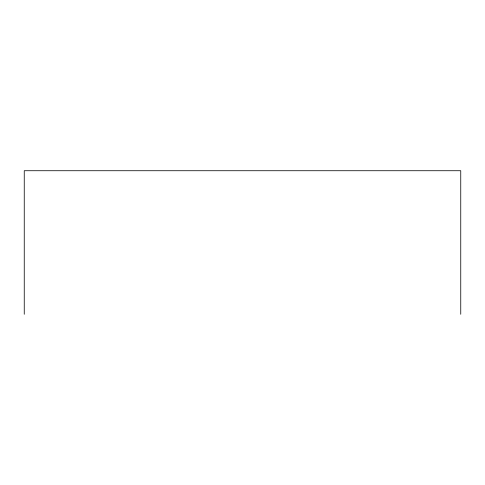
<?xml version="1.0" encoding="UTF-8"?>
<svg xmlns="http://www.w3.org/2000/svg" width="485" height="485" viewBox="0 0 485 485"><rect width="100%" height="100%" fill="white"/><g stroke="black" fill="none" stroke-linecap="round" stroke-linejoin="round"><path stroke-width="0.73" d="M460.75 314.274L460.75 170.726L24.25 170.726L24.25 314.274"/></g></svg>
